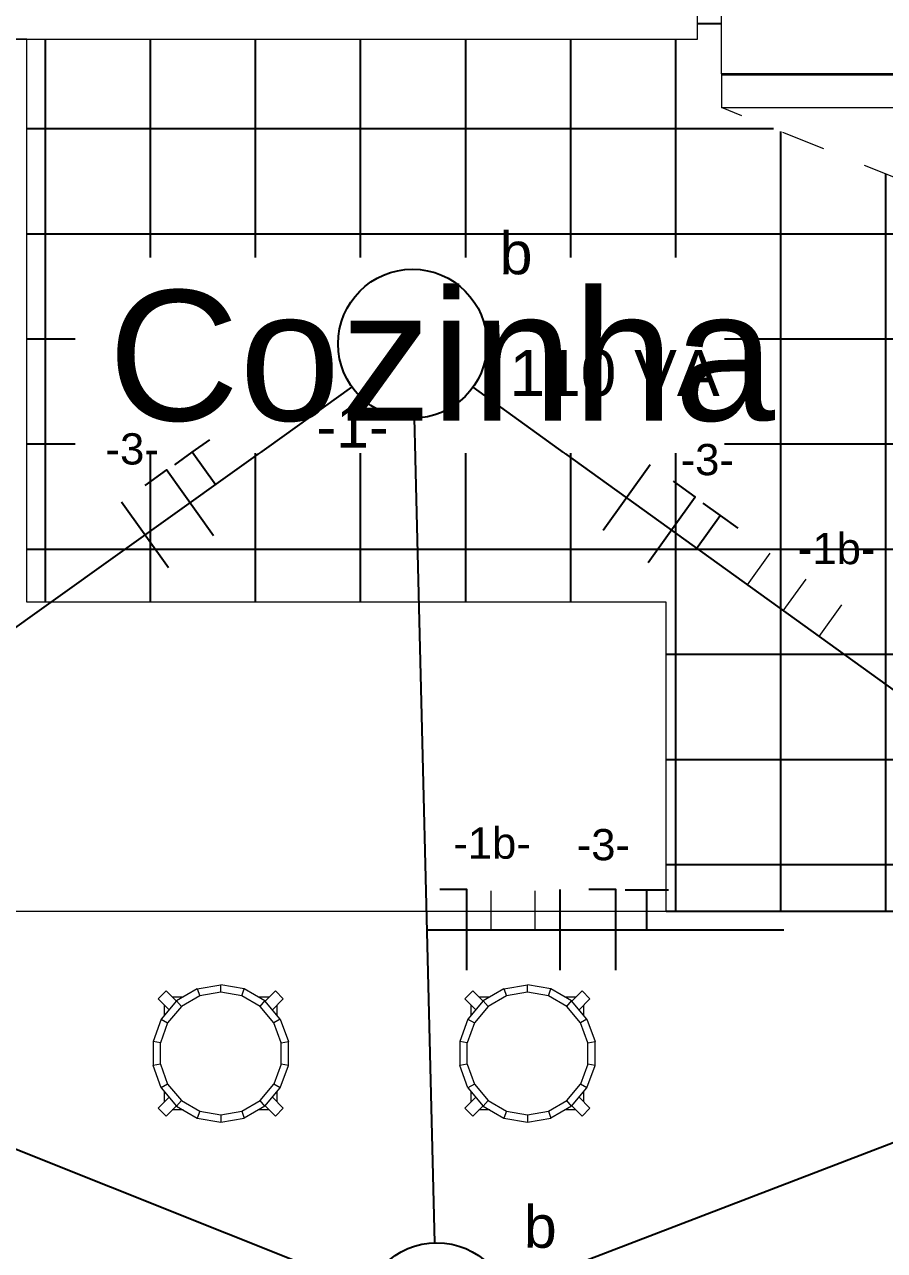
# Model space of a CAD drawing. Header units: metres. Extents: x -182 to 99, y 70 to 117.
# Drawn here: x 67.062 to 69.012, y 90.804 to 93.581 of the extents above; entities that cross this region are included whole.
import ezdxf

# ---------------------------------------------------------------- set-up
doc = ezdxf.new("R2010")
doc.units = ezdxf.units.M
doc.header["$LTSCALE"] = 0.01
doc.linetypes.add('ACAD_ISO02W100', pattern=[15, 12, -3])
doc.linetypes.add('Oculto', pattern=[0.007144, 0.004763, -0.002381])
for name, color, linetype, lineweight in [('A-ANNO-TEXT', 2, 'Continuous', 9), ('A-EQPM', 6, 'Continuous', 9), ('A-FLOR-CASE', 3, 'Continuous', 9), ('A-FLOR-OTLN', 6, 'Continuous', 13), ('G-IMPT', 1, 'Continuous', 9), ('I-FURN', 6, 'Continuous', 9)]:
    doc.layers.add(name, color=color, linetype=linetype, lineweight=lineweight)
for name, color, linetype in [('FIAÇÃO', 10, 'Continuous'), ('Iluminação', 7, 'Continuous'), ('TOMADA', 7, 'ACAD_ISO02W100')]:
    doc.layers.add(name, color=color, linetype=linetype)
doc.styles.add('Arial', font='arial.ttf', dxfattribs={"height": 0.29506})
doc.styles.add('Arial_2', font='arial.ttf', dxfattribs={"height": 0.258177})
doc.dimstyles.new('Diagonal', dxfattribs={"dimscale": 0.3048, "dimtxt": 0.258177, "dimasz": 1.025262, "dimexe": 0.984252, "dimexo": 0.615157, "dimgap": 0.04101, "dimtad": 1, "dimrnd": 0.01, "dimzin": 0, "dimdsep": 46, "dimtxsty": 'Arial_2', "dimblk1": 'OBLIQUE', "dimblk2": 'OBLIQUE', "dimsah": 1, "dimcen": 0.09, "dimse1": 1, "dimse2": 1, "dimazin": 0, "dimtfac": 1, "dimtix": 1, "dimtmove": 0, "dimatfit": 3, "dimfxl": 1, "dimtvp": 1, "dimtfill": 1, "dimtolj": 1, "dimtzin": 0, "dimarcsym": 2})

# ---------------------------------------------------------------- blocks, each defined once
blk = doc.blocks.new('M_Refrigerador - 850 x 760 mm-228628-Nivel 9')
at = {"layer": 'A-EQPM'}
for p, q in [((-0.4788, -0.3376), (-0.4788, 0.3462)), ((-0.4788, 0.3462), (0.3712, 0.3462)), ((0.3712, 0.3462), (0.3712, -0.3376)), ((0.3712, -0.3376), (-0.4788, -0.3376)), ((-0.4788, -0.3376), (-0.4788, -0.4138)), ((0.3712, -0.3376), (-0.4788, -0.3376)), ((0.3712, -0.3408), (-0.4788, -0.3408)), ((-0.4788, -0.3408), (-0.4788, -0.4138)), ((0.3712, -0.4138), (0.3712, -0.3376)), ((0.3712, -0.4138), (0.3712, -0.3408)), ((-0.4788, -0.4138), (0.3712, -0.4138)), ((-0.4788, -0.4138), (0.3712, -0.4138))]:
    blk.add_line(p, q, dxfattribs=at)
at = {"layer": 'A-EQPM', "linetype": 'Oculto'}
blk.add_line((0.3093, -0.7322), (-0.4788, -0.4138), dxfattribs=at)
blk.add_arc((-0.4788, -0.4138), 0.85, 338.0035, 0, dxfattribs=at)
blk = doc.blocks.new('Seating25 - 12ZSTG25_dwg-262775-Nivel 9')
at = {"layer": 'G-IMPT'}
for p, q in [((-0.1418, 0.1238), (-0.1238, 0.1418)), ((-0.1007, 0.1187), (-0.1238, 0.1418)), ((-0.0533, 0.1465), (-0.1002, 0.1194)), ((-0.0533, 0.1465), (0, 0.1558)), ((-0.0533, 0.1465), (-0.0475, 0.1307)), ((0, 0.139), (-0.0475, 0.1307)), ((0.0533, 0.1465), (0, 0.1558)), ((0, 0.139), (0, 0.1558)), ((0.0475, 0.1307), (0, 0.139)), ((0.0475, 0.1307), (0.0533, 0.1465)), ((0.1002, 0.1194), (0.0533, 0.1465)), ((0.1007, 0.1187), (0.1238, 0.1418)), ((0.1238, 0.1418), (0.1418, 0.1238)), ((-0.1171, 0.0992), (-0.1418, 0.1238)), ((-0.1002, 0.1194), (-0.135, 0.0779)), ((-0.1099, 0.1279), (-0.0854, 0.1279)), ((-0.1002, 0.1194), (-0.0894, 0.1065)), ((-0.0475, 0.1307), (-0.0894, 0.1065)), ((0.0894, 0.1065), (0.0475, 0.1307)), ((0.0854, 0.1279), (0.1099, 0.1279)), ((0.0894, 0.1065), (0.1002, 0.1194)), ((0.135, 0.0779), (0.1002, 0.1194)), ((0.1171, 0.0992), (0.1418, 0.1238)), ((-0.1279, 0.0863), (-0.1279, 0.1099)), ((-0.0894, 0.1065), (-0.1204, 0.0695)), ((0.1204, 0.0695), (0.0894, 0.1065)), ((0.1279, 0.0863), (0.1279, 0.1099)), ((-0.135, 0.0779), (-0.1535, 0.0271)), ((-0.1204, 0.0695), (-0.1369, 0.0241)), ((-0.135, 0.0779), (-0.1204, 0.0695)), ((0.135, 0.0779), (0.1204, 0.0695)), ((0.1369, 0.0241), (0.1204, 0.0695)), ((0.135, 0.0779), (0.1535, 0.0271)), ((-0.1535, 0.0271), (-0.1535, -0.0271)), ((-0.1369, 0.0241), (-0.1535, 0.0271)), ((-0.1369, -0.0241), (-0.1369, 0.0241)), ((0.1369, 0.0241), (0.1535, 0.0271)), ((0.1369, -0.0241), (0.1369, 0.0241)), ((0.1535, -0.0271), (0.1535, 0.0271)), ((-0.1369, -0.0241), (-0.1535, -0.0271)), ((-0.135, -0.0779), (-0.1535, -0.0271)), ((-0.1369, -0.0241), (-0.1204, -0.0695)), ((0.1369, -0.0241), (0.1204, -0.0695)), ((0.135, -0.0779), (0.1535, -0.0271)), ((0.1535, -0.0271), (0.1369, -0.0241)), ((-0.1204, -0.0695), (-0.135, -0.0779)), ((-0.135, -0.0779), (-0.1002, -0.1194)), ((-0.1204, -0.0695), (-0.0894, -0.1065)), ((0.0894, -0.1065), (0.1204, -0.0695)), ((0.1002, -0.1194), (0.135, -0.0779)), ((0.135, -0.0779), (0.1204, -0.0695)), ((-0.1171, -0.0992), (-0.1418, -0.1238)), ((-0.1279, -0.1099), (-0.1279, -0.0863)), ((-0.1002, -0.1194), (-0.0894, -0.1065)), ((-0.0894, -0.1065), (-0.0475, -0.1307)), ((0.0475, -0.1307), (0.0894, -0.1065)), ((0.1002, -0.1194), (0.0894, -0.1065)), ((0.1418, -0.1238), (0.1171, -0.0992)), ((0.1279, -0.1099), (0.1279, -0.0863)), ((-0.1238, -0.1418), (-0.1418, -0.1238)), ((-0.1007, -0.1187), (-0.1238, -0.1418)), ((-0.0854, -0.1279), (-0.1099, -0.1279)), ((-0.1002, -0.1194), (-0.0533, -0.1465)), ((-0.0475, -0.1307), (-0.0533, -0.1465)), ((-0.0475, -0.1307), (0, -0.139)), ((0, -0.139), (0.0475, -0.1307)), ((0.0475, -0.1307), (0.0533, -0.1465)), ((0.1002, -0.1194), (0.0533, -0.1465)), ((0.1099, -0.1279), (0.0854, -0.1279)), ((0.1238, -0.1418), (0.1007, -0.1187)), ((0.1238, -0.1418), (0.1418, -0.1238)), ((-0.0533, -0.1465), (0, -0.1558)), ((0, -0.139), (0, -0.1558)), ((0, -0.1558), (0.0533, -0.1465))]:
    blk.add_line(p, q, dxfattribs=at)
blk = doc.blocks.new('Seating25 - Seating25-263138-Nivel 9')
blk.add_blockref('Seating25 - 12ZSTG25_dwg-262775-Nivel 9', (0, 0))
blk = doc.blocks.new('Plan de travail - Emplacement de l_évier - Profondeur 600 mm-496145-Nivel 9')
at = {"layer": 'A-FLOR-CASE'}
for p, q in [((-1.2005, 0), (1.03, 0)), ((1.03, 0), (1.03, -0.0191)), ((-1.2005, -0.0191), (1.03, -0.0191)), ((1.03, -0.625), (1.03, -0.0191)), ((-1.2005, -0.03), (-1.2005, -0.625)), ((-0.19, -0.497), (-0.19, -0.1381)), ((-1.2005, -0.625), (1.03, -0.625))]:
    blk.add_line(p, q, dxfattribs=at)
for centre, start, end in [((-0.1392, -0.1381), 157.5, 180), ((-0.1392, -0.497), 180, 202.5)]:
    blk.add_arc(centre, 0.0508, start, end, dxfattribs=at)
blk = doc.blocks.new('_Oblique')
at = {"color": 0, "linetype": 'ByBlock', "lineweight": -2}
blk.add_line((-0.5, -0.5), (0.5, 0.5), dxfattribs=at)
blk = doc.blocks.new('*D732')
at = {"color": 0, "lineweight": -2, "transparency": 16777216}
blk.add_line((63.5171, 94.1927), (63.5171, 88.2027), dxfattribs=at)
at = {"layer": 'Defpoints', "color": 0, "transparency": 16777216}
for p in [(66.4618, 94.1927), (63.5171, 88.2027), (67.6721, 88.2027)]:
    blk.add_point(p, dxfattribs=at)
at = {"color": 0, "lineweight": -2, "transparency": 16777216, "xscale": 0.3124999999999999, "yscale": 0.3124999999999999, "zscale": 0.3124999999999999}
for p, rotation in [((63.5171, 94.1927), 90), ((63.5171, 88.2027), 270)]:
    blk.add_blockref('_Oblique', p, dxfattribs=dict(at, rotation=rotation))
at = {"color": 0, "transparency": 16777216, "insert": (63.3728, 91.1977), "char_height": 0.25818, "attachment_point": 5, "rotation": 90, "style": 'Arial_2', "bg_fill": 3, "box_fill_scale": 1.1, "bg_fill_color": 256, "bg_fill_true_color": 13158600, "bg_fill_transparency": 0}
blk.add_mtext('\\A1;5.99', dxfattribs=at)
blk = doc.blocks.new('*D808')
at = {"color": 0, "lineweight": -2, "transparency": 16777216}
blk.add_line((86.913, 110.5367), (86.913, 81.3425), dxfattribs=at)
at = {"layer": 'Defpoints', "color": 0, "transparency": 16777216}
for p in [(78.2131, 110.5367), (67.3452, 81.3425), (86.913, 81.3425)]:
    blk.add_point(p, dxfattribs=at)
at = {"color": 0, "lineweight": -2, "transparency": 16777216, "xscale": 0.3124999999999999, "yscale": 0.3124999999999999, "zscale": 0.3124999999999999}
for p, rotation in [((86.913, 110.5367), 90), ((86.913, 81.3425), 270)]:
    blk.add_blockref('_Oblique', p, dxfattribs=dict(at, rotation=rotation))
at = {"color": 0, "transparency": 16777216, "insert": (86.7687, 95.9396), "char_height": 0.25818, "attachment_point": 5, "rotation": 90, "style": 'Arial_2', "bg_fill": 3, "box_fill_scale": 1.1, "bg_fill_color": 256, "bg_fill_true_color": 13158600, "bg_fill_transparency": 0}
blk.add_mtext('\\A1;29.19', dxfattribs=at)
blk = doc.blocks.new('fnt')
at = {"layer": 'FIAÇÃO', "color": 1}
blk.add_line((-91.754, 85.1588), (-91.754, 85.3417), dxfattribs=at)
at = {"layer": 'FIAÇÃO', "color": 3}
blk.add_line((-91.5578, 85.2489), (-91.5578, 85.3404), dxfattribs=at)
at = {"layer": 'FIAÇÃO', "color": 5}
blk.add_lwpolyline([(-91.6285, 85.1588), (-91.6285, 85.3417), (-91.6895, 85.3417)], dxfattribs=at)
at = {"layer": 'FIAÇÃO', "color": 3}
blk.add_lwpolyline([(-91.6066, 85.3404), (-91.5578, 85.3404), (-91.509, 85.3404)], dxfattribs=at)

msp = doc.modelspace()

# ---------------------------------------------------------------- hatches: boundary and pattern name
at = {"transparency": 33554687}
h = msp.add_hatch(dxfattribs=at)
h.set_pattern_fill('NET', color=251, scale=0.075)
h.set_pattern_definition([(0, (-100.5304, 1e-14), (0, 0.238125), []), (90, (-100.5304, 1e-14), (-0.238125, 0), [])])
h.paths.add_polyline_path([(69.5264, 94.1927), (68.5739, 94.1927), (68.5739, 94.1727), (68.5876, 94.1727), (68.5876, 94.1536), (68.5876, 93.5477), (68.5739, 93.5477), (68.5739, 91.5727), (69.5264, 91.5727)])
h.paths.add_polyline_path([(69.4303, 93.0743), (68.6421, 93.3927), (68.6421, 93.4689), (68.6421, 94.1527), (69.4921, 94.1527), (69.4921, 93.4689), (69.4921, 93.3927, -0.096274)], flags=16)
h.paths.add_polyline_path([(68.6421, 93.3927), (68.6421, 93.4689), (69.4921, 93.4689), (69.4921, 93.4657), (69.4921, 93.3927)], flags=0)
h.paths.add_polyline_path([(68.5739, 93.5477), (67.0671, 93.5477), (67.0671, 92.2727), (68.5171, 92.2727), (68.5171, 91.5727), (68.5739, 91.5727)])
h.paths.add_polyline_path([(67.1572, 92.5226), (68.5879, 92.5226), (68.5879, 93.1306), (67.1572, 93.1306)], flags=9)

# ---------------------------------------------------------------- linework, layer by layer
at = {"color": 251, "transparency": 33554687}
msp.add_line((68.5171, 91.5727), (69.5264, 91.5727), dxfattribs=at)
at = {"layer": 'A-FLOR-OTLN'}
for p, q in [((67.0671, 93.5477), (66.3671, 93.5477)), ((67.0671, 92.2727), (67.0671, 93.5477)), ((68.5171, 92.2727), (67.0671, 92.2727)), ((68.5171, 91.5727), (68.5171, 92.2727)), ((66.3571, 91.5727), (68.5171, 91.5727))]:
    msp.add_line(p, q, dxfattribs=at)

# ---------------------------------------------------------------- block references
at = {"layer": 'A-EQPM'}
msp.add_blockref('M_Refrigerador - 850 x 760 mm-228628-Nivel 9', (69.1209, 93.8065), dxfattribs=at)
at = {"layer": 'A-FLOR-CASE'}
msp.add_blockref('Plan de travail - Emplacement de l_évier - Profondeur 600 mm-496145-Nivel 9', (67.5576, 94.1727), dxfattribs=at)
at = {"layer": 'I-FURN'}
for p in [(67.5071, 91.2502), (68.2023, 91.2502)]:
    msp.add_blockref('Seating25 - Seating25-263138-Nivel 9', p, dxfattribs=at)

# ---------------------------------------------------------------- next in the draw order: dimensions: what is measured, and where the dimension line sits
at = {"color": 1}
dim = msp.add_linear_dim(base=(63.5171, 88.2027), p1=(66.4618, 94.1927), p2=(67.6721, 88.2027), angle=90, dimstyle='Diagonal', override={"dimpost": '<>', "dimtmove": 1}, dxfattribs=at)
dim.commit()
dim.dimension.update_dxf_attribs({"geometry": '*D732', "text_midpoint": (63.3728, 91.1977)})

# ---------------------------------------------------------------- next in the draw order: texts
at = {"layer": 'A-ANNO-TEXT', "color": 7, "insert": (67.2515, 92.9788), "char_height": 0.29506, "width": 1.323371, "attachment_point": 1, "line_spacing_factor": 0.938532, "style": 'Arial', "bg_fill": 3, "box_fill_scale": 1.25, "bg_fill_color": 7, "bg_fill_transparency": 0}
msp.add_mtext('Cozinha', dxfattribs=at)

# ---------------------------------------------------------------- next in the draw order: dimensions: what is measured, and where the dimension line sits
at = {"color": 1}
dim = msp.add_linear_dim(base=(86.913, 81.3425), p1=(78.2131, 110.5367), p2=(67.3452, 81.3425), angle=90, dimstyle='Diagonal', override={"dimpost": '<>'}, dxfattribs=at)
dim.commit()
dim.dimension.update_dxf_attribs({"geometry": '*D808', "text_midpoint": (86.7687, 95.9396)})

# ---------------------------------------------------------------- next in the draw order: linework, layer by layer
at = {"layer": 'FIAÇÃO', "color": 18, "lineweight": 20, "true_color": 0x000000}
for p, q in [((68.701, 92.3113), (68.7526, 92.3831)), ((68.7822, 92.2529), (68.8338, 92.3247)), ((68.8633, 92.1945), (68.915, 92.2663)), ((68.1198, 91.5305), (68.1198, 91.6189)), ((68.2198, 91.5305), (68.2198, 91.6189))]:
    msp.add_line(p, q, dxfattribs=at)
at = {"layer": 'FIAÇÃO', "color": 5}
msp.add_lwpolyline([(68.065, 91.439), (68.065, 91.6219), (68.004, 91.6219)], dxfattribs=at)
at = {"layer": 'Iluminação', "color": 0, "ltscale": 0.5}
for p, q in [((66.6748, 91.9527), (67.8045, 92.7596)), ((68.0788, 92.7591), (69.255, 91.9127)), ((67.9926, 90.8214), (67.946, 92.689)), ((68.1544, 90.713), (71.2641, 91.9024)), ((67.973, 91.6062), (67.973, 91.6062)), ((67.9749, 91.5305), (68.7836, 91.5305)), ((67.84, 90.7151), (66.6286, 91.1977))]:
    msp.add_line(p, q, dxfattribs=at)
at = {"layer": 'Iluminação', "color": 7, "ltscale": 0.5, "true_color": 0xffffff}
for centre in [(67.9418, 92.8577), (67.9968, 90.6527)]:
    msp.add_circle(centre, 0.1688, dxfattribs=at)

# ---------------------------------------------------------------- next in the draw order: block references
at = {"layer": 'TOMADA', "color": 0}
for p, rotation in [((191.5492, 76.3836), 35.53732609786603), ((93.1052, -30.2802), 324.2593897731456)]:
    msp.add_blockref('fnt', p, dxfattribs=dict(at, rotation=rotation))
msp.add_blockref('fnt', (160.0308, 6.2802), dxfattribs=at)

# ---------------------------------------------------------------- next in the draw order: texts
at = {"layer": 'FIAÇÃO', "lineweight": 20, "style": 'Arial'}
for s, p in [('-3-', (67.2459, 92.5842)), ('-3-', (68.5496, 92.56)), ('-1b-', (68.8154, 92.3585)), ('-1b-', (68.0342, 91.6914)), ('-3-', (68.314, 91.6878))]:
    msp.add_text(s, height=0.07075, dxfattribs=at).set_placement(p)
at = {"layer": 'Iluminação', "color": 7, "ltscale": 0.5, "true_color": 0xffffff, "style": 'Arial'}
for s, height, p in [('b', 0.0959, (68.1392, 93.0151)), ('-1-', 0.09589, (67.7241, 92.6223)), ('b', 0.0959, (68.1942, 90.8101))]:
    msp.add_text(s, height=height, dxfattribs=at).set_placement(p)
at = {"layer": 'Iluminação', "color": 7, "ltscale": 0.5, "true_color": 0xffffff, "insert": (68.3997, 92.7381), "char_height": 0.104025, "width": 0.595396, "attachment_point": 8, "style": 'Arial'}
msp.add_mtext('{\\H0.0275x;\\P\\P}110 VA', dxfattribs=at)

doc.saveas('drawing.dxf')
